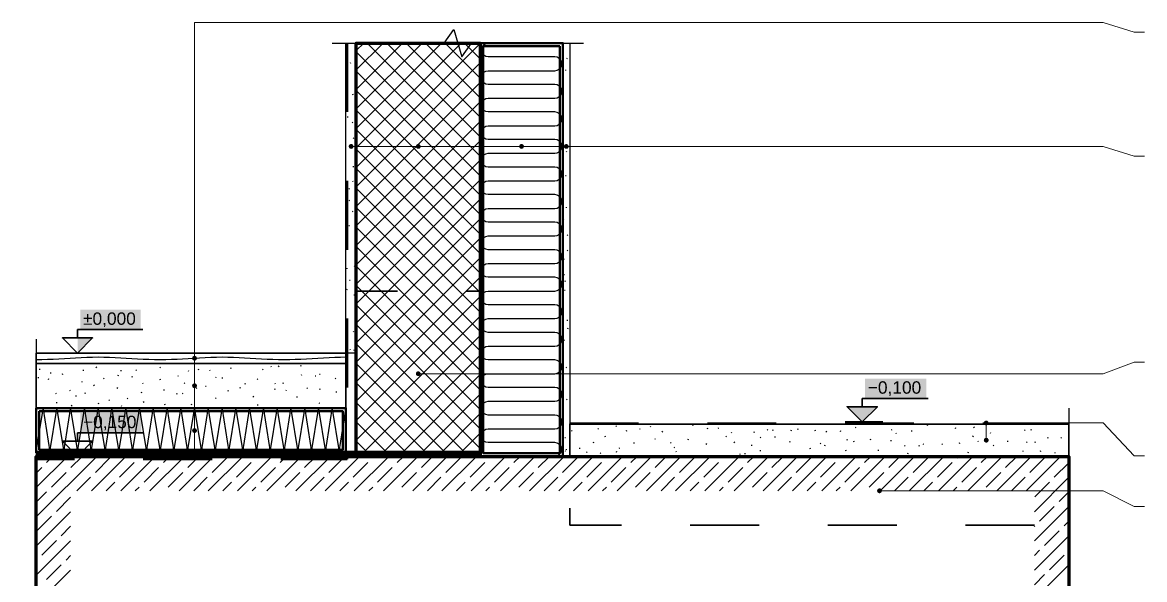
# Model space of a CAD drawing. Header units: metres. Extents: x -0.4 to 46.8, y -1.3 to 1.1.
# Drawn here: x 22.205 to 23.835, y -0.329 to 0.48 of the extents above; entities that cross this region are included whole.
import ezdxf

# ---------------------------------------------------------------- set-up
doc = ezdxf.new("R2010")
doc.units = ezdxf.units.M
for name, pattern in [('KRESKOWA', [5.25, 4.2, -1.05]), ('KRESKOWA_DROBNA', [3.15, 2.1, -1.05]), ('PUNKTOWA_KROTKA', [6.3, 4.2, -1.05, 0, -1.05])]:
    doc.linetypes.add(name, pattern=pattern)
for name, color, linetype, lineweight, true_color in [('A-DET-HYDRO', 5, 'Continuous', 50, 0x1565c0), ('A-DET-IZOL', 30, 'Continuous', 35, 0xef6c00), ('A-DET-MEMBRANY', 8, 'PUNKTOWA_KROTKA', 25, 0x455a64), ('A-DET-PARO', 6, 'Continuous', 35, 0x7b1fa2), ('A-DET-SZCZEL', 1, 'KRESKOWA', 35, 0xd32f2f)]:
    doc.layers.add(name, color=color, linetype=linetype, lineweight=lineweight, true_color=true_color)
for name, color, linetype, lineweight in [('A-DET-PRZERWA', 8, 'Continuous', 25), ('A-KRESKOWANIE', 8, 'Continuous', 18), ('A-MASKA', 7, 'Continuous', 18), ('A-OPISY', 2, 'Continuous', 25), ('A-RZEDNE', 1, 'Continuous', 25), ('A-SCIANY-IZOL', 4, 'Continuous', 35), ('A-SCIANY-KONSTR', 7, 'Continuous', 50), ('A-SCIANY-WYK', 8, 'Continuous', 18), ('A-WARSTWY', 8, 'Continuous', 25), ('A-WIDOK', 7, 'Continuous', 25)]:
    doc.layers.add(name, color=color, linetype=linetype, lineweight=lineweight)
doc.styles.add('PL_ARIAL', font='arial.ttf')

msp = doc.modelspace()

# ---------------------------------------------------------------- hatches: boundary and pattern name
at = {"layer": 'A-MASKA', "true_color": 0xffffff}
for points in [[(22.2891, 0.033), (22.3769, 0.033), (22.3769, 0.063), (22.2891, 0.063)], [(23.4291, -0.067), (23.5179, -0.067), (23.5179, -0.037), (23.4291, -0.037)], [(22.2891, -0.117), (22.3779, -0.117), (22.3779, -0.087), (22.2891, -0.087)]]:
    msp.add_hatch(color=7, dxfattribs=at).paths.add_polyline_path(points)
at = {"layer": 'A-OPISY', "true_color": 0x000000}
for points in [[(22.6861, 0.3), (22.686, 0.3009), (22.6856, 0.3017), (22.6851, 0.3025), (22.6844, 0.303), (22.6835, 0.3034), (22.6826, 0.3035), (22.6817, 0.3034), (22.6809, 0.303), (22.6801, 0.3025), (22.6796, 0.3017), (22.6792, 0.3009), (22.6791, 0.3), (22.6792, 0.2991), (22.6796, 0.2983), (22.6801, 0.2975), (22.6809, 0.297), (22.6817, 0.2966), (22.6826, 0.2965), (22.6835, 0.2966), (22.6844, 0.297), (22.6851, 0.2975), (22.6856, 0.2983), (22.686, 0.2991)], [(22.7836, 0.3), (22.7835, 0.3009), (22.7831, 0.3017), (22.7826, 0.3025), (22.7819, 0.303), (22.781, 0.3034), (22.7801, 0.3035), (22.7792, 0.3034), (22.7784, 0.303), (22.7776, 0.3025), (22.7771, 0.3017), (22.7767, 0.3009), (22.7766, 0.3), (22.7767, 0.2991), (22.7771, 0.2983), (22.7776, 0.2975), (22.7784, 0.297), (22.7792, 0.2966), (22.7801, 0.2965), (22.781, 0.2966), (22.7819, 0.297), (22.7826, 0.2975), (22.7831, 0.2983), (22.7835, 0.2991)], [(22.9336, 0.3), (22.9335, 0.3009), (22.9331, 0.3017), (22.9326, 0.3025), (22.9319, 0.303), (22.931, 0.3034), (22.9301, 0.3035), (22.9292, 0.3034), (22.9284, 0.303), (22.9276, 0.3025), (22.9271, 0.3017), (22.9267, 0.3009), (22.9266, 0.3), (22.9267, 0.2991), (22.9271, 0.2983), (22.9276, 0.2975), (22.9284, 0.297), (22.9292, 0.2966), (22.9301, 0.2965), (22.931, 0.2966), (22.9319, 0.297), (22.9326, 0.2975), (22.9331, 0.2983), (22.9335, 0.2991)], [(22.9986, 0.3), (22.9985, 0.3009), (22.9981, 0.3017), (22.9976, 0.3025), (22.9969, 0.303), (22.996, 0.3034), (22.9951, 0.3035), (22.9942, 0.3034), (22.9934, 0.303), (22.9926, 0.3025), (22.9921, 0.3017), (22.9917, 0.3009), (22.9916, 0.3), (22.9917, 0.2991), (22.9921, 0.2983), (22.9926, 0.2975), (22.9934, 0.297), (22.9942, 0.2966), (22.9951, 0.2965), (22.996, 0.2966), (22.9969, 0.297), (22.9976, 0.2975), (22.9981, 0.2983), (22.9985, 0.2991)], [(22.4586, -0.0075), (22.4585, -0.0066), (22.4581, -0.0057), (22.4576, -0.005), (22.4569, -0.0045), (22.456, -0.0041), (22.4551, -0.004), (22.4542, -0.0041), (22.4534, -0.0045), (22.4526, -0.005), (22.4521, -0.0057), (22.4517, -0.0066), (22.4516, -0.0075), (22.4517, -0.0084), (22.4521, -0.0093), (22.4526, -0.01), (22.4534, -0.0105), (22.4542, -0.0109), (22.4551, -0.011), (22.456, -0.0109), (22.4569, -0.0105), (22.4576, -0.01), (22.4581, -0.0093), (22.4585, -0.0084)], [(22.7836, -0.03), (22.7835, -0.0291), (22.7831, -0.0283), (22.7826, -0.0275), (22.7819, -0.027), (22.781, -0.0266), (22.7801, -0.0265), (22.7792, -0.0266), (22.7784, -0.027), (22.7776, -0.0275), (22.7771, -0.0283), (22.7767, -0.0291), (22.7766, -0.03), (22.7767, -0.0309), (22.7771, -0.0318), (22.7776, -0.0325), (22.7784, -0.033), (22.7792, -0.0334), (22.7801, -0.0335), (22.781, -0.0334), (22.7819, -0.033), (22.7826, -0.0325), (22.7831, -0.0318), (22.7835, -0.0309)], [(22.4586, -0.0475), (22.4585, -0.0466), (22.4581, -0.0457), (22.4576, -0.045), (22.4569, -0.0445), (22.456, -0.0441), (22.4551, -0.044), (22.4542, -0.0441), (22.4534, -0.0445), (22.4526, -0.045), (22.4521, -0.0457), (22.4517, -0.0466), (22.4516, -0.0475), (22.4517, -0.0484), (22.4521, -0.0493), (22.4526, -0.05), (22.4534, -0.0505), (22.4542, -0.0509), (22.4551, -0.051), (22.456, -0.0509), (22.4569, -0.0505), (22.4576, -0.05), (22.4581, -0.0493), (22.4585, -0.0484)], [(22.4586, -0.1125), (22.4585, -0.1116), (22.4581, -0.1108), (22.4576, -0.11), (22.4569, -0.1095), (22.456, -0.1091), (22.4551, -0.109), (22.4542, -0.1091), (22.4534, -0.1095), (22.4526, -0.11), (22.4521, -0.1108), (22.4517, -0.1116), (22.4516, -0.1125), (22.4517, -0.1134), (22.4521, -0.1143), (22.4526, -0.115), (22.4534, -0.1155), (22.4542, -0.1159), (22.4551, -0.116), (22.456, -0.1159), (22.4569, -0.1155), (22.4576, -0.115), (22.4581, -0.1143), (22.4585, -0.1134)], [(23.6086, -0.1015), (23.6085, -0.1006), (23.6081, -0.0998), (23.6076, -0.099), (23.6069, -0.0985), (23.606, -0.0981), (23.6051, -0.098), (23.6042, -0.0981), (23.6034, -0.0985), (23.6026, -0.099), (23.6021, -0.0998), (23.6017, -0.1006), (23.6016, -0.1015), (23.6017, -0.1024), (23.6021, -0.1033), (23.6026, -0.104), (23.6034, -0.1045), (23.6042, -0.1049), (23.6051, -0.105), (23.606, -0.1049), (23.6069, -0.1045), (23.6076, -0.104), (23.6081, -0.1033), (23.6085, -0.1024)], [(23.6086, -0.1265), (23.6085, -0.1256), (23.6081, -0.1248), (23.6076, -0.124), (23.6069, -0.1235), (23.606, -0.1231), (23.6051, -0.123), (23.6042, -0.1231), (23.6034, -0.1235), (23.6026, -0.124), (23.6021, -0.1248), (23.6017, -0.1256), (23.6016, -0.1265), (23.6017, -0.1274), (23.6021, -0.1283), (23.6026, -0.129), (23.6034, -0.1295), (23.6042, -0.1299), (23.6051, -0.13), (23.606, -0.1299), (23.6069, -0.1295), (23.6076, -0.129), (23.6081, -0.1283), (23.6085, -0.1274)], [(22.4586, -0.1475), (22.4585, -0.1466), (22.4581, -0.1458), (22.4576, -0.145), (22.4569, -0.1445), (22.456, -0.1441), (22.4551, -0.144), (22.4542, -0.1441), (22.4534, -0.1445), (22.4526, -0.145), (22.4521, -0.1458), (22.4517, -0.1466), (22.4516, -0.1475), (22.4517, -0.1484), (22.4521, -0.1493), (22.4526, -0.15), (22.4534, -0.1505), (22.4542, -0.1509), (22.4551, -0.151), (22.456, -0.1509), (22.4569, -0.1505), (22.4576, -0.15), (22.4581, -0.1493), (22.4585, -0.1484)], [(23.4536, -0.2), (23.4535, -0.1991), (23.4531, -0.1983), (23.4526, -0.1975), (23.4519, -0.197), (23.451, -0.1966), (23.4501, -0.1965), (23.4492, -0.1966), (23.4484, -0.197), (23.4476, -0.1975), (23.4471, -0.1983), (23.4467, -0.1991), (23.4466, -0.2), (23.4467, -0.2009), (23.4471, -0.2018), (23.4476, -0.2025), (23.4484, -0.203), (23.4492, -0.2034), (23.4501, -0.2035), (23.451, -0.2034), (23.4519, -0.203), (23.4526, -0.2025), (23.4531, -0.2018), (23.4535, -0.2009)]]:
    msp.add_hatch(color=7, dxfattribs=at).paths.add_polyline_path(points)
at = {"layer": 'A-RZEDNE', "true_color": 0x000000}
for points in [[(22.2851, 0), (22.3071, 0.022), (22.2851, 0.022)], [(23.4251, -0.1), (23.4471, -0.078), (23.4031, -0.078)]]:
    msp.add_hatch(color=7, dxfattribs=at).paths.add_polyline_path(points)

# ---------------------------------------------------------------- linework, layer by layer
at = {"layer": 'A-DET-HYDRO', "linetype": 'Continuous', "lineweight": 70, "ltscale": 0.01, "true_color": 0x1565c0, "flags": 128}
msp.add_lwpolyline([(22.2251, -0.1475), (22.8701, -0.1475)], dxfattribs=at)
at = {"layer": 'A-DET-IZOL', "lineweight": 50, "ltscale": 0.01, "true_color": 0xef6c00}
for points in [[(22.9856, 0.4455), (22.9856, -0.1455), (22.8746, -0.1455), (22.8746, 0.4455)], [(22.2296, -0.0845), (22.6706, -0.0845), (22.6706, -0.1405), (22.2296, -0.1405)]]:
    msp.add_lwpolyline(points, close=True, dxfattribs=at)
at = {"layer": 'A-DET-MEMBRANY', "linetype": 'KRESKOWA_DROBNA', "lineweight": 25, "ltscale": 0.01, "true_color": 0x757575, "flags": 128}
msp.add_lwpolyline([(23.0001, -0.1015), (23.7251, -0.1015)], dxfattribs=at)
at = {"layer": 'A-DET-PARO', "linetype": 'Continuous', "lineweight": 50, "ltscale": 0.01, "true_color": 0x7b1fa2, "flags": 128}
msp.add_lwpolyline([(22.2251, -0.1435), (22.8701, -0.1435)], dxfattribs=at)
at = {"layer": 'A-DET-PRZERWA', "lineweight": 25, "ltscale": 0.01, "true_color": 0x000000}
for points in [[(22.6551, 0.45), (22.8176, 0.45), (22.8316, 0.47), (22.8436, 0.43), (22.8576, 0.45), (23.0201, 0.45)], [(22.2251, 0.02), (22.2251, -0.53), (22.2451, -0.544), (22.2051, -0.556), (22.2251, -0.57), (22.2251, -1.12)], [(23.7251, -0.08), (23.7251, -0.58), (23.7451, -0.594), (23.7051, -0.606), (23.7251, -0.62), (23.7251, -1.12)]]:
    msp.add_lwpolyline(points, dxfattribs=at)
at = {"layer": 'A-DET-SZCZEL', "linetype": 'KRESKOWA', "lineweight": 50, "ltscale": 0.01, "true_color": 0xd32f2f, "flags": 128}
msp.add_lwpolyline([(22.6766, 0.45), (22.6766, -0.154), (22.2251, -0.154)], dxfattribs=at)
at = {"layer": 'A-KRESKOWANIE', "lineweight": 25, "ltscale": 0.01}
for points in [[(22.6901, 0.2978), (22.8423, 0.45)], [(22.6901, 0.3261), (22.814, 0.45)], [(22.6901, 0.3544), (22.7857, 0.45)], [(22.6901, 0.3827), (22.7574, 0.45)], [(22.6901, 0.411), (22.7291, 0.45)], [(22.6901, 0.4393), (22.7008, 0.45)], [(22.6901, 0.2696), (22.8701, 0.4496)], [(22.8701, 0.2858), (22.7059, 0.45)], [(22.8701, 0.3141), (22.7342, 0.45)], [(22.8701, 0.3424), (22.7625, 0.45)], [(22.8701, 0.3707), (22.7908, 0.45)], [(22.8701, 0.399), (22.8191, 0.45)], [(22.8701, 0.4273), (22.8474, 0.45)], [(22.9786, -0.15), (22.982, -0.1494), (22.985, -0.1477), (22.9873, -0.145), (22.9885, -0.1417), (22.9885, -0.1383), (22.9873, -0.135), (22.985, -0.1323), (22.982, -0.1306), (22.9786, -0.13), (22.8816, -0.13), (22.8782, -0.1294), (22.8752, -0.1277), (22.873, -0.125), (22.8718, -0.1217), (22.8718, -0.1183), (22.873, -0.115), (22.8752, -0.1123), (22.8782, -0.1106), (22.8816, -0.11), (22.9786, -0.11), (22.982, -0.1094), (22.985, -0.1077), (22.9873, -0.105), (22.9885, -0.1017), (22.9885, -0.0983), (22.9873, -0.095), (22.985, -0.0923), (22.982, -0.0906), (22.9786, -0.09), (22.9786, -0.09), (22.8816, -0.09), (22.8782, -0.0894), (22.8752, -0.0877), (22.873, -0.085), (22.8718, -0.0817), (22.8718, -0.0783), (22.873, -0.075), (22.8752, -0.0723), (22.8782, -0.0706), (22.8816, -0.07), (22.8816, -0.07), (22.9786, -0.07), (22.982, -0.0694), (22.985, -0.0677), (22.9873, -0.065), (22.9885, -0.0617), (22.9885, -0.0583), (22.9873, -0.055), (22.985, -0.0523), (22.982, -0.0506), (22.9786, -0.05), (22.9786, -0.05), (22.8816, -0.05), (22.8782, -0.0494), (22.8752, -0.0477), (22.873, -0.045), (22.8718, -0.0417), (22.8718, -0.0383), (22.873, -0.035), (22.8752, -0.0323), (22.8782, -0.0306), (22.8816, -0.03), (22.8816, -0.03), (22.9786, -0.03), (22.982, -0.0294), (22.985, -0.0277), (22.9873, -0.025), (22.9885, -0.0217), (22.9885, -0.0183), (22.9873, -0.015), (22.985, -0.0123), (22.982, -0.0106), (22.9786, -0.01), (22.9786, -0.01), (22.8816, -0.01), (22.8782, -0.0094), (22.8752, -0.0077), (22.873, -0.005), (22.8718, -0.0017), (22.8718, 0.0017), (22.873, 0.005), (22.8752, 0.0077), (22.8782, 0.0094), (22.8816, 0.01), (22.8816, 0.01), (22.9786, 0.01), (22.982, 0.0106), (22.985, 0.0123), (22.9873, 0.015), (22.9885, 0.0183), (22.9885, 0.0217), (22.9873, 0.025), (22.985, 0.0277), (22.982, 0.0294), (22.9786, 0.03), (22.8816, 0.03), (22.8782, 0.0306), (22.8752, 0.0323), (22.873, 0.035), (22.8718, 0.0383), (22.8718, 0.0417), (22.873, 0.045), (22.8752, 0.0477), (22.8782, 0.0494), (22.8816, 0.05), (22.8816, 0.05), (22.9786, 0.05), (22.982, 0.0506), (22.985, 0.0523), (22.9873, 0.055), (22.9885, 0.0583), (22.9885, 0.0617), (22.9873, 0.065), (22.985, 0.0677), (22.982, 0.0694), (22.9786, 0.07), (22.9786, 0.07), (22.8816, 0.07), (22.8782, 0.0706), (22.8752, 0.0723), (22.873, 0.075), (22.8718, 0.0783), (22.8718, 0.0817), (22.873, 0.085), (22.8752, 0.0877), (22.8782, 0.0894), (22.8816, 0.09), (22.9786, 0.09), (22.982, 0.0906), (22.985, 0.0923), (22.9873, 0.095), (22.9885, 0.0983), (22.9885, 0.1017), (22.9873, 0.105), (22.985, 0.1077), (22.982, 0.1094), (22.9786, 0.11), (22.8816, 0.11), (22.8782, 0.1106), (22.8752, 0.1123), (22.873, 0.115), (22.8718, 0.1183), (22.8718, 0.1217), (22.873, 0.125), (22.8752, 0.1277), (22.8782, 0.1294), (22.8816, 0.13), (22.9786, 0.13), (22.982, 0.1306), (22.985, 0.1323), (22.9873, 0.135), (22.9885, 0.1383), (22.9885, 0.1417), (22.9873, 0.145), (22.985, 0.1477), (22.982, 0.1494), (22.9786, 0.15), (22.8816, 0.15), (22.8782, 0.1506), (22.8752, 0.1523), (22.873, 0.155), (22.8718, 0.1583), (22.8718, 0.1617), (22.873, 0.165), (22.8752, 0.1677), (22.8782, 0.1694), (22.8816, 0.17), (22.9786, 0.17), (22.9786, 0.17), (22.982, 0.1706), (22.985, 0.1723), (22.9873, 0.175), (22.9885, 0.1783), (22.9885, 0.1817), (22.9873, 0.185), (22.985, 0.1877), (22.982, 0.1894), (22.9786, 0.19), (22.8816, 0.19), (22.8782, 0.1906), (22.8752, 0.1923), (22.873, 0.195), (22.8718, 0.1983), (22.8718, 0.2017), (22.873, 0.205), (22.8752, 0.2077), (22.8782, 0.2094), (22.8816, 0.21), (22.9786, 0.21), (22.9786, 0.21), (22.982, 0.2106), (22.985, 0.2123), (22.9873, 0.215), (22.9885, 0.2183), (22.9885, 0.2217), (22.9873, 0.225), (22.985, 0.2277), (22.982, 0.2294), (22.9786, 0.23), (22.9786, 0.23), (22.8816, 0.23), (22.8782, 0.2306), (22.8752, 0.2323), (22.873, 0.235), (22.8718, 0.2383), (22.8718, 0.2417), (22.873, 0.245), (22.8752, 0.2477), (22.8782, 0.2494), (22.8816, 0.25), (22.9786, 0.25), (22.982, 0.2506), (22.985, 0.2523), (22.9873, 0.255), (22.9885, 0.2583), (22.9885, 0.2617), (22.9873, 0.265), (22.985, 0.2677), (22.982, 0.2694), (22.9786, 0.27), (22.8816, 0.27), (22.8782, 0.2706), (22.8752, 0.2723), (22.873, 0.275), (22.8718, 0.2783), (22.8718, 0.2817), (22.873, 0.285), (22.8752, 0.2877), (22.8782, 0.2894), (22.8816, 0.29), (22.8816, 0.29), (22.9786, 0.29), (22.982, 0.2906), (22.985, 0.2923), (22.9873, 0.295), (22.9885, 0.2983), (22.9885, 0.3017), (22.9873, 0.305), (22.985, 0.3077), (22.982, 0.3094), (22.9786, 0.31), (22.8816, 0.31), (22.8782, 0.3106), (22.8752, 0.3123), (22.873, 0.315), (22.8718, 0.3183), (22.8718, 0.3217), (22.873, 0.325), (22.8752, 0.3277), (22.8782, 0.3294), (22.8816, 0.33), (22.9786, 0.33), (22.982, 0.3306), (22.985, 0.3323), (22.9873, 0.335), (22.9885, 0.3383), (22.9885, 0.3417), (22.9873, 0.345), (22.985, 0.3477), (22.982, 0.3494), (22.9786, 0.35), (22.9786, 0.35), (22.8816, 0.35), (22.8782, 0.3506), (22.8752, 0.3523), (22.873, 0.355), (22.8718, 0.3583), (22.8718, 0.3617), (22.873, 0.365), (22.8752, 0.3677), (22.8782, 0.3694), (22.8816, 0.37), (22.8816, 0.37), (22.9786, 0.37), (22.982, 0.3706), (22.985, 0.3723), (22.9873, 0.375), (22.9885, 0.3783), (22.9885, 0.3817), (22.9873, 0.385), (22.985, 0.3877), (22.982, 0.3894), (22.9786, 0.39), (22.8816, 0.39), (22.8782, 0.3906), (22.8752, 0.3923), (22.873, 0.395), (22.8718, 0.3983), (22.8718, 0.4017), (22.873, 0.405), (22.8752, 0.4077), (22.8782, 0.4094), (22.8816, 0.41), (22.9786, 0.41), (22.982, 0.4106), (22.985, 0.4123), (22.9873, 0.415), (22.9885, 0.4183), (22.9885, 0.4217), (22.9873, 0.425), (22.985, 0.4277), (22.982, 0.4294), (22.9786, 0.43), (22.8816, 0.43), (22.8782, 0.4306), (22.8752, 0.4323), (22.873, 0.435), (22.8718, 0.4383), (22.8718, 0.4417), (22.873, 0.445), (22.8752, 0.4477), (22.8782, 0.4494), (22.8816, 0.45), (22.9786, 0.45), (22.9786, 0.45)], [(22.6771, 0.4349), (22.6779, 0.4358)], [(22.8701, 0.2575), (22.6901, 0.4375)], [(22.9968, 0.4272), (22.9957, 0.4277)], [(22.6821, 0.4202), (22.6816, 0.4213)], [(22.6901, 0.2413), (22.8701, 0.4213)], [(22.8701, 0.2293), (22.6901, 0.4093)], [(22.9945, 0.4101), (22.9943, 0.4112)], [(22.6901, 0.213), (22.8701, 0.393)], [(22.6855, 0.3746), (22.6851, 0.3757)], [(22.8701, 0.201), (22.6901, 0.381)], [(22.6901, 0.1847), (22.8701, 0.3647)], [(22.6766, 0.3559), (22.6775, 0.3566)], [(22.6777, 0.3422), (22.6777, 0.3434)], [(22.8701, 0.1727), (22.6901, 0.3527)], [(22.6852, 0.3342), (22.6843, 0.335)], [(22.6901, 0.1564), (22.8701, 0.3364)], [(22.6856, 0.3116), (22.6864, 0.3125)], [(22.8701, 0.1444), (22.6901, 0.3244)], [(22.6901, 0.1281), (22.8701, 0.3081)], [(22.8701, 0.1161), (22.6901, 0.2961)], [(22.6901, 0.0999), (22.8701, 0.2799)], [(22.996, 0.2915), (22.9955, 0.2926)], [(22.6863, 0.2704), (22.6851, 0.2705)], [(22.8701, 0.0878), (22.6901, 0.2678)], [(22.6854, 0.2487), (22.6848, 0.2498)], [(22.6901, 0.0716), (22.8701, 0.2516)], [(22.995, 0.2573), (22.9938, 0.2575)], [(22.6794, 0.238), (22.6804, 0.2387)], [(22.8701, 0.0596), (22.6901, 0.2396)], [(22.6807, 0.2212), (22.6795, 0.2213)], [(22.6901, 0.0433), (22.8701, 0.2233)], [(22.9954, 0.2108), (22.9956, 0.212)], [(22.6845, 0.2056), (22.6857, 0.2058)], [(22.8701, 0.0313), (22.6901, 0.2113)], [(22.6804, 0.1846), (22.6793, 0.1849)], [(22.6901, 0.015), (22.8701, 0.195)], [(22.8701, 0.003), (22.6901, 0.183)], [(22.9916, 0.1931), (22.9908, 0.194)], [(22.6901, -0.0133), (22.8701, 0.1667)], [(22.9962, 0.1709), (22.9972, 0.1716)], [(22.8701, -0.0253), (22.6901, 0.1547)], [(22.9963, 0.1485), (22.9973, 0.1492)], [(22.6901, -0.0416), (22.8701, 0.1384)], [(22.992, 0.1358), (22.9919, 0.137)], [(22.6768, 0.1222), (22.6768, 0.1234)], [(22.6876, 0.1255), (22.6879, 0.1267)], [(22.8701, -0.0536), (22.6901, 0.1264)], [(22.6803, 0.1056), (22.6814, 0.106)], [(22.6901, -0.0699), (22.8701, 0.1101)], [(22.8701, -0.0819), (22.6901, 0.0981)], [(22.9924, 0.1135), (22.9912, 0.1138)], [(22.9932, 0.1044), (22.9943, 0.1049)], [(22.6773, 0.0919), (22.6761, 0.0921)], [(22.6863, 0.0843), (22.6874, 0.0845)], [(22.6901, -0.0981), (22.8701, 0.0819)], [(22.9937, 0.0909), (22.9925, 0.0909)], [(22.8701, -0.1101), (22.6901, 0.0699)], [(22.6901, -0.1264), (22.8701, 0.0536)], [(22.8701, -0.1384), (22.6901, 0.0416)], [(22.9967, 0.0468), (22.9971, 0.048)], [(22.9974, 0.0354), (22.9977, 0.0366)], [(22.6866, 0.0303), (22.6858, 0.0313)], [(22.6948, -0.15), (22.8701, 0.0253)], [(22.9924, 0.0182), (22.9926, 0.0194)], [(22.677, 0.0097), (22.6761, 0.0104)], [(22.6818, 0.0043), (22.6811, 0.0053)], [(22.6867, 0.0044), (22.6879, 0.0046)], [(22.8534, -0.15), (22.6901, 0.0133)], [(22.2251, -0.0093), (22.2333, -0.0092), (22.2415, -0.009), (22.2497, -0.0087), (22.2578, -0.0082), (22.266, -0.0078), (22.2742, -0.0072), (22.2824, -0.0068), (22.2906, -0.0063), (22.2987, -0.006), (22.3069, -0.0058), (22.3151, -0.0057), (22.3233, -0.0058), (22.3315, -0.006), (22.3397, -0.0063), (22.3478, -0.0068), (22.356, -0.0072), (22.3642, -0.0078), (22.3724, -0.0082), (22.3806, -0.0087), (22.3887, -0.009), (22.3969, -0.0092), (22.4051, -0.0093), (22.4133, -0.0092), (22.4215, -0.009), (22.4297, -0.0087), (22.4378, -0.0082), (22.446, -0.0078), (22.4542, -0.0072), (22.4624, -0.0068), (22.4706, -0.0063), (22.4787, -0.006), (22.4869, -0.0058), (22.4951, -0.0057), (22.5033, -0.0058), (22.5115, -0.006), (22.5197, -0.0063), (22.5278, -0.0068), (22.536, -0.0072), (22.5442, -0.0078), (22.5524, -0.0082), (22.5606, -0.0087), (22.5687, -0.009), (22.5769, -0.0092), (22.5851, -0.0093), (22.5933, -0.0092), (22.6015, -0.009), (22.6097, -0.0087), (22.6178, -0.0082), (22.626, -0.0078), (22.6342, -0.0072), (22.6424, -0.0068), (22.6506, -0.0063), (22.6587, -0.006), (22.6669, -0.0058), (22.6751, -0.0057)], [(22.8251, -0.15), (22.6901, -0.015)], [(22.7231, -0.15), (22.8701, -0.003)], [(22.2302, -0.0244), (22.2302, -0.023)], [(22.2454, -0.0289), (22.2468, -0.0286)], [(22.2638, -0.0316), (22.2635, -0.0302)], [(22.2937, -0.0258), (22.2936, -0.0245)], [(22.313, -0.0213), (22.3123, -0.0201)], [(22.3489, -0.026), (22.3475, -0.0259)], [(22.3696, -0.0253), (22.3706, -0.0243)], [(22.4046, -0.0213), (22.4056, -0.0203)], [(22.4465, -0.0265), (22.4466, -0.0251)], [(22.4613, -0.0246), (22.4607, -0.0234)], [(22.4776, -0.026), (22.4771, -0.0247)], [(22.508, -0.0225), (22.5082, -0.0211)], [(22.5537, -0.0242), (22.5548, -0.0233)], [(22.5669, -0.0206), (22.5665, -0.0193)], [(22.578, -0.0198), (22.5768, -0.0191)], [(22.6101, -0.0195), (22.6097, -0.0182)], [(22.6109, -0.0328), (22.6106, -0.0315)], [(22.6378, -0.0313), (22.6364, -0.031)], [(22.7514, -0.15), (22.8701, -0.0313)], [(22.9959, -0.0213), (22.9948, -0.0209)], [(22.2286, -0.0365), (22.2283, -0.0351)], [(22.2437, -0.0386), (22.2424, -0.038)], [(22.2912, -0.0419), (22.2924, -0.0412)], [(22.3096, -0.0474), (22.3088, -0.0462)], [(22.3227, -0.0375), (22.3236, -0.0364)], [(22.3451, -0.0331), (22.3438, -0.0326)], [(22.3647, -0.0351), (22.3648, -0.0337)], [(22.3806, -0.0447), (22.3799, -0.0435)], [(22.4049, -0.0383), (22.4063, -0.038)], [(22.4319, -0.0341), (22.4311, -0.033)], [(22.44, -0.0442), (22.441, -0.0432)], [(22.4722, -0.0485), (22.4708, -0.0484)], [(22.486, -0.0357), (22.4865, -0.0344)], [(22.4962, -0.0364), (22.4948, -0.0363)], [(22.5287, -0.0451), (22.5289, -0.0437)], [(22.5472, -0.0385), (22.5463, -0.0374)], [(22.5727, -0.0453), (22.5721, -0.044)], [(22.5836, -0.0435), (22.585, -0.0431)], [(22.6315, -0.0336), (22.6301, -0.0335)], [(22.6604, -0.0375), (22.6594, -0.0365)], [(22.7968, -0.15), (22.6901, -0.0433)], [(22.2535, -0.0588), (22.2547, -0.0581)], [(22.2738, -0.0545), (22.2751, -0.0538)], [(22.283, -0.0631), (22.2832, -0.0617)], [(22.2963, -0.0588), (22.2968, -0.0574)], [(22.3435, -0.0513), (22.3422, -0.0507)], [(22.378, -0.0577), (22.3784, -0.0564)], [(22.4108, -0.0544), (22.4109, -0.053)], [(22.429, -0.0594), (22.4303, -0.0588)], [(22.4374, -0.0588), (22.4386, -0.0582)], [(22.4586, -0.0516), (22.4575, -0.0507)], [(22.4854, -0.066), (22.4865, -0.0652)], [(22.5036, -0.0549), (22.505, -0.0546)], [(22.5222, -0.0512), (22.5211, -0.0503)], [(22.5398, -0.0635), (22.541, -0.0628)], [(22.5717, -0.0529), (22.5723, -0.0516)], [(22.5884, -0.0546), (22.5887, -0.0532)], [(22.6042, -0.0647), (22.604, -0.0633)], [(22.6181, -0.0514), (22.6194, -0.0507)], [(22.6375, -0.0533), (22.6373, -0.0519)], [(22.6602, -0.0563), (22.6616, -0.0563)], [(22.7797, -0.15), (22.8701, -0.0596)], [(22.254, -0.0719), (22.2554, -0.0717)], [(22.2773, -0.0769), (22.276, -0.0762)], [(22.3162, -0.074), (22.3154, -0.0728)], [(22.3316, -0.069), (22.3306, -0.068)], [(22.3491, -0.0773), (22.3494, -0.0759)], [(22.3584, -0.0664), (22.3573, -0.0657)], [(22.3818, -0.0717), (22.3811, -0.0705)], [(22.4115, -0.0748), (22.4127, -0.074)], [(22.4515, -0.0752), (22.4503, -0.0746)], [(22.5459, -0.0753), (22.5473, -0.0752)], [(22.6372, -0.0732), (22.6359, -0.0727)], [(22.7685, -0.15), (22.6901, -0.0716)], [(22.9962, -0.0681), (22.9955, -0.0671)], [(22.2251, -0.1435), (22.2351, -0.0815), (22.2451, -0.1435), (22.2551, -0.0815), (22.2651, -0.1435), (22.2751, -0.0815), (22.2851, -0.1435), (22.2951, -0.0815), (22.3051, -0.1435), (22.3151, -0.0815), (22.3251, -0.1435), (22.3351, -0.0815), (22.3451, -0.1435), (22.3551, -0.0815), (22.3651, -0.1435), (22.3751, -0.0815), (22.3851, -0.1435), (22.3951, -0.0815), (22.4051, -0.1435), (22.4151, -0.0815), (22.4251, -0.1435), (22.4351, -0.0815), (22.4451, -0.1435), (22.4551, -0.0815), (22.4651, -0.1435), (22.4751, -0.0815), (22.4851, -0.1435), (22.4951, -0.0815), (22.5051, -0.1435), (22.5151, -0.0815), (22.5251, -0.1435), (22.5351, -0.0815), (22.5451, -0.1435), (22.5551, -0.0815), (22.5651, -0.1435), (22.5751, -0.0815), (22.5851, -0.1435), (22.5951, -0.0815), (22.6051, -0.1435), (22.6151, -0.0815), (22.6251, -0.1435), (22.6351, -0.0815), (22.6451, -0.1435), (22.6551, -0.0815), (22.6651, -0.1435), (22.6751, -0.0815)], [(22.808, -0.15), (22.8701, -0.0878)], [(22.7403, -0.15), (22.6901, -0.0999)], [(23.0037, -0.1132), (23.0027, -0.1122)], [(23.0411, -0.1107), (23.0418, -0.1095)], [(23.0671, -0.1067), (23.0679, -0.1056)], [(23.0829, -0.1139), (23.0825, -0.1126)], [(23.1017, -0.1107), (23.1026, -0.1097)], [(23.118, -0.1078), (23.1175, -0.1064)], [(23.1346, -0.1149), (23.1352, -0.1136)], [(23.1789, -0.1052), (23.1792, -0.1039)], [(23.2012, -0.1099), (23.1998, -0.1097)], [(23.2155, -0.1091), (23.2167, -0.1085)], [(23.2878, -0.112), (23.2869, -0.1109)], [(23.2952, -0.1122), (23.2957, -0.1109)], [(23.3228, -0.1128), (23.3214, -0.1126)], [(23.3311, -0.1105), (23.3323, -0.1098)], [(23.3572, -0.1134), (23.3566, -0.1121)], [(23.3723, -0.1143), (23.3734, -0.1134)], [(23.3945, -0.1137), (23.3931, -0.1136)], [(23.4163, -0.1088), (23.4151, -0.1081)], [(23.4673, -0.1117), (23.4685, -0.111)], [(23.496, -0.1131), (23.4974, -0.1128)], [(23.5207, -0.1051), (23.5194, -0.1045)], [(23.5607, -0.1093), (23.5612, -0.108)], [(23.5867, -0.1079), (23.5879, -0.1071)], [(23.6606, -0.1122), (23.6618, -0.1116)], [(23.6713, -0.1118), (23.6699, -0.1117)], [(22.712, -0.15), (22.6901, -0.1281)], [(22.8362, -0.15), (22.8701, -0.1161)], [(22.994, -0.1233), (22.9928, -0.1232)], [(23.0356, -0.1301), (23.0342, -0.1297)], [(23.0523, -0.1221), (23.0515, -0.1209)], [(23.1247, -0.1256), (23.1243, -0.1243)], [(23.1464, -0.1307), (23.1476, -0.13)], [(23.1731, -0.1258), (23.1717, -0.1256)], [(23.2277, -0.1218), (23.2267, -0.1208)], [(23.2349, -0.1159), (23.2358, -0.1148)], [(23.2386, -0.1298), (23.2397, -0.1288)], [(23.2684, -0.1157), (23.2678, -0.1144)], [(23.2768, -0.1233), (23.2777, -0.1221)], [(23.2985, -0.1224), (23.2983, -0.121)], [(23.3195, -0.1291), (23.3207, -0.1283)], [(23.4027, -0.126), (23.404, -0.1254)], [(23.4133, -0.1292), (23.4126, -0.1279)], [(23.4364, -0.1253), (23.4378, -0.125)], [(23.4668, -0.128), (23.4672, -0.1267)], [(23.4746, -0.1175), (23.4741, -0.1162)], [(23.5864, -0.1214), (23.5851, -0.1209)], [(23.594, -0.129), (23.5932, -0.1279)], [(23.6114, -0.1165), (23.6117, -0.1151)], [(23.6355, -0.1277), (23.6369, -0.1277)], [(23.6635, -0.13), (23.6645, -0.129)], [(23.6759, -0.1292), (23.6772, -0.1287)], [(23.6952, -0.124), (23.6945, -0.1228)], [(23.7144, -0.1237), (23.7134, -0.1227)], [(22.8645, -0.15), (22.8701, -0.1444)], [(22.9938, -0.1426), (22.9943, -0.1415)], [(22.9956, -0.1406), (22.9953, -0.1395)], [(23.0148, -0.1389), (23.0148, -0.1375)], [(23.0246, -0.1445), (23.0256, -0.1435)], [(23.0442, -0.1457), (23.0452, -0.1447)], [(23.0682, -0.1437), (23.0684, -0.1423)], [(23.0718, -0.1381), (23.0731, -0.1376)], [(23.0942, -0.131), (23.0928, -0.1309)], [(23.1516, -0.1371), (23.1528, -0.1365)], [(23.1551, -0.144), (23.1545, -0.1428)], [(23.1991, -0.1328), (23.1979, -0.132)], [(23.255, -0.1469), (23.2549, -0.1455)], [(23.2648, -0.1348), (23.2646, -0.1334)], [(23.277, -0.1424), (23.277, -0.141)], [(23.349, -0.1388), (23.3503, -0.1383)], [(23.3639, -0.1319), (23.3649, -0.1309)], [(23.3715, -0.1348), (23.3703, -0.1343)], [(23.4017, -0.1425), (23.4011, -0.1412)], [(23.4485, -0.1421), (23.4487, -0.1407)], [(23.4864, -0.135), (23.4874, -0.134)], [(23.4914, -0.1462), (23.4918, -0.1449)], [(23.5081, -0.1358), (23.5078, -0.1344)], [(23.5147, -0.1328), (23.5133, -0.1324)], [(23.5418, -0.1327), (23.5407, -0.132)], [(23.5667, -0.1317), (23.5661, -0.1304)], [(23.5788, -0.1449), (23.5792, -0.1435)], [(23.6152, -0.1346), (23.6164, -0.1339)], [(23.6581, -0.1426), (23.6593, -0.1418)], [(23.6844, -0.1435), (23.6839, -0.1421)], [(23.7046, -0.1449), (23.7058, -0.1442)], [(22.2251, -0.2379), (22.313, -0.15)], [(22.2251, -0.1954), (22.2706, -0.15)], [(22.2251, -0.153), (22.2281, -0.15)], [(22.2402, -0.1591), (22.2493, -0.15)], [(22.2756, -0.1662), (22.2918, -0.15)], [(22.3054, -0.2), (22.3554, -0.15)], [(22.311, -0.1732), (22.3322, -0.152)], [(22.3463, -0.1803), (22.3675, -0.1591)], [(22.3478, -0.2), (22.3978, -0.15)], [(22.3746, -0.152), (22.3766, -0.15)], [(22.3903, -0.2), (22.4403, -0.15)], [(22.4099, -0.1591), (22.419, -0.15)], [(22.4327, -0.2), (22.4827, -0.15)], [(22.4453, -0.1662), (22.4615, -0.15)], [(22.4751, -0.2), (22.5251, -0.15)], [(22.4807, -0.1732), (22.5019, -0.152)], [(22.516, -0.1803), (22.5372, -0.1591)], [(22.5175, -0.2), (22.5675, -0.15)], [(22.5443, -0.152), (22.5463, -0.15)], [(22.56, -0.2), (22.61, -0.15)], [(22.5797, -0.1591), (22.5888, -0.15)], [(22.6024, -0.2), (22.6524, -0.15)], [(22.615, -0.1662), (22.6312, -0.15)], [(22.6448, -0.2), (22.6948, -0.15)], [(22.6504, -0.1732), (22.6716, -0.152)], [(22.6857, -0.1803), (22.7069, -0.1591)], [(22.6872, -0.2), (22.7372, -0.15)], [(22.714, -0.152), (22.716, -0.15)], [(22.7297, -0.2), (22.7797, -0.15)], [(22.7494, -0.1591), (22.7585, -0.15)], [(22.7721, -0.2), (22.8221, -0.15)], [(22.7847, -0.1662), (22.8009, -0.15)], [(22.8145, -0.2), (22.8645, -0.15)], [(22.8201, -0.1732), (22.8413, -0.152)], [(22.8554, -0.1803), (22.8766, -0.1591)], [(22.8569, -0.2), (22.9069, -0.15)], [(22.8837, -0.152), (22.8857, -0.15)], [(22.8994, -0.2), (22.9494, -0.15)], [(22.9191, -0.1591), (22.9282, -0.15)], [(22.9418, -0.2), (22.9918, -0.15)], [(22.9544, -0.1662), (22.9706, -0.15)], [(22.9842, -0.2), (23.0342, -0.15)], [(22.9898, -0.1732), (23.011, -0.152)], [(23.0251, -0.1803), (23.0463, -0.1591)], [(23.0267, -0.2), (23.0767, -0.15)], [(23.0534, -0.152), (23.0554, -0.15)], [(23.0691, -0.2), (23.1191, -0.15)], [(23.0888, -0.1591), (23.0979, -0.15)], [(23.1115, -0.2), (23.1615, -0.15)], [(23.1241, -0.1662), (23.1403, -0.15)], [(23.1539, -0.2), (23.2039, -0.15)], [(23.1595, -0.1732), (23.1807, -0.152)], [(23.1948, -0.1803), (23.216, -0.1591)], [(23.1964, -0.2), (23.2464, -0.15)], [(23.2231, -0.152), (23.2251, -0.15)], [(23.2388, -0.2), (23.2888, -0.15)], [(23.2482, -0.1475), (23.247, -0.1468)], [(23.2585, -0.1591), (23.2676, -0.15)], [(23.2812, -0.2), (23.3312, -0.15)], [(23.2938, -0.1662), (23.31, -0.15)], [(23.3236, -0.2), (23.3736, -0.15)], [(23.3292, -0.1732), (23.3504, -0.152)], [(23.3645, -0.1803), (23.3858, -0.1591)], [(23.3661, -0.2), (23.4161, -0.15)], [(23.3928, -0.152), (23.3949, -0.15)], [(23.4085, -0.2), (23.4585, -0.15)], [(23.4282, -0.1591), (23.4373, -0.15)], [(23.4509, -0.2), (23.5009, -0.15)], [(23.4635, -0.1662), (23.4797, -0.15)], [(23.4933, -0.2), (23.5433, -0.15)], [(23.4989, -0.1732), (23.5201, -0.152)], [(23.5342, -0.1803), (23.5555, -0.1591)], [(23.5358, -0.2), (23.5858, -0.15)], [(23.5625, -0.152), (23.5646, -0.15)], [(23.5782, -0.2), (23.6282, -0.15)], [(23.5979, -0.1591), (23.607, -0.15)], [(23.6206, -0.2), (23.6706, -0.15)], [(23.6332, -0.1662), (23.6494, -0.15)], [(23.6631, -0.2), (23.7131, -0.15)], [(23.6686, -0.1732), (23.6898, -0.152)], [(23.704, -0.1803), (23.7251, -0.1592)], [(22.2251, -0.1742), (22.2332, -0.1662)], [(22.2473, -0.1945), (22.2685, -0.1732)], [(22.3817, -0.1874), (22.4029, -0.1662)], [(22.417, -0.1945), (22.4382, -0.1732)], [(22.5514, -0.1874), (22.5726, -0.1662)], [(22.5867, -0.1945), (22.6079, -0.1732)], [(22.7211, -0.1874), (22.7423, -0.1662)], [(22.7564, -0.1945), (22.7776, -0.1732)], [(22.8908, -0.1874), (22.912, -0.1662)], [(22.9261, -0.1945), (22.9473, -0.1732)], [(23.0605, -0.1874), (23.0817, -0.1662)], [(23.0958, -0.1945), (23.1171, -0.1732)], [(23.2302, -0.1874), (23.2514, -0.1662)], [(23.2655, -0.1945), (23.2868, -0.1732)], [(23.3999, -0.1874), (23.4211, -0.1662)], [(23.4353, -0.1945), (23.4565, -0.1732)], [(23.5696, -0.1874), (23.5908, -0.1662)], [(23.605, -0.1945), (23.6262, -0.1732)], [(22.2842, -0.2), (22.3039, -0.1803)], [(22.3266, -0.2), (22.3392, -0.1874)], [(22.369, -0.2), (22.3746, -0.1945)], [(22.4539, -0.2), (22.4736, -0.1803)], [(22.4963, -0.2), (22.5089, -0.1874)], [(22.5388, -0.2), (22.5443, -0.1945)], [(22.6236, -0.2), (22.6433, -0.1803)], [(22.666, -0.2), (22.6786, -0.1874)], [(22.7085, -0.2), (22.714, -0.1945)], [(22.7933, -0.2), (22.813, -0.1803)], [(22.8357, -0.2), (22.8484, -0.1874)], [(22.8782, -0.2), (22.8837, -0.1945)], [(22.963, -0.2), (22.9827, -0.1803)], [(23.0054, -0.2), (23.0181, -0.1874)], [(23.0479, -0.2), (23.0534, -0.1945)], [(23.1327, -0.2), (23.1524, -0.1803)], [(23.1751, -0.2), (23.1878, -0.1874)], [(23.2176, -0.2), (23.2231, -0.1945)], [(23.3024, -0.2), (23.3221, -0.1803)], [(23.3449, -0.2), (23.3575, -0.1874)], [(23.3873, -0.2), (23.3928, -0.1945)], [(23.4721, -0.2), (23.4918, -0.1803)], [(23.5146, -0.2), (23.5272, -0.1874)], [(23.557, -0.2), (23.5625, -0.1945)], [(23.6418, -0.2), (23.6615, -0.1803)], [(23.6751, -0.2304), (23.7251, -0.1804)], [(23.6757, -0.2086), (23.6969, -0.1874)], [(22.2251, -0.2167), (22.2402, -0.2015)], [(22.2544, -0.2298), (22.2751, -0.2091)], [(23.711, -0.2157), (23.7251, -0.2016)], [(23.6751, -0.2728), (23.7251, -0.2228)], [(23.6827, -0.244), (23.704, -0.2227)], [(22.2251, -0.2803), (22.2751, -0.2303)], [(22.2261, -0.2581), (22.2473, -0.2369)], [(23.7181, -0.251), (23.7251, -0.244)], [(22.2615, -0.2652), (22.2751, -0.2515)], [(23.6751, -0.2516), (23.6757, -0.251)], [(23.6898, -0.2793), (23.711, -0.2581)], [(22.2251, -0.3227), (22.2751, -0.2727)], [(22.2332, -0.2934), (22.2544, -0.2722)], [(23.6751, -0.3152), (23.7251, -0.2652)], [(23.6751, -0.294), (23.6827, -0.2864)], [(22.2251, -0.3015), (22.2261, -0.3005)], [(22.2402, -0.3288), (22.2615, -0.3076)], [(22.2685, -0.3005), (22.2751, -0.2939)], [(23.6328, -0.4), (23.7251, -0.3076)], [(23.6969, -0.3147), (23.7181, -0.2934)], [(22.2251, -0.3651), (22.2751, -0.3151)], [(23.6751, -0.3364), (23.6898, -0.3217)]]:
    msp.add_lwpolyline(points, dxfattribs=at)
at = {"layer": 'A-OPISY', "lineweight": 18, "ltscale": 0.01}
for points in [[(22.4551, -0.0075), (22.4551, 0.48), (23.7751, 0.48), (23.8201, 0.466), (23.8351, 0.466)], [(22.9951, 0.3), (22.9301, 0.3), (22.7801, 0.3), (22.6826, 0.3)], [(22.9951, 0.3), (23.7751, 0.3), (23.8201, 0.286), (23.8351, 0.286)], [(22.4551, -0.0075), (22.4551, -0.0475), (22.4551, -0.1125), (22.4551, -0.1475)], [(22.7801, -0.03), (23.7751, -0.03), (23.8201, -0.013), (23.8351, -0.013)], [(23.6051, -0.1015), (23.6051, -0.1265)], [(23.6051, -0.1015), (23.7751, -0.1015), (23.8201, -0.149), (23.8351, -0.149)], [(23.4501, -0.2), (23.7751, -0.2), (23.8201, -0.223), (23.8351, -0.223)]]:
    msp.add_lwpolyline(points, dxfattribs=at)
at = {"layer": 'A-RZEDNE', "lineweight": 35, "ltscale": 0.01}
for points in [[(22.2851, 0.022), (22.2851, 0.034)], [(22.2851, 0.034), (22.3799, 0.034)], [(22.2601, 0), (22.3151, 0)], [(23.4251, -0.078), (23.4251, -0.066)], [(23.4251, -0.066), (23.5209, -0.066)], [(23.4001, -0.1), (23.4551, -0.1)], [(22.2851, -0.128), (22.2851, -0.116)], [(22.2851, -0.116), (22.3809, -0.116)], [(22.2601, -0.15), (22.3151, -0.15)]]:
    msp.add_lwpolyline(points, dxfattribs=at)
for points in [[(22.2851, 0), (22.3071, 0.022), (22.2631, 0.022)], [(23.4251, -0.1), (23.4471, -0.078), (23.4031, -0.078)], [(22.2851, -0.15), (22.3071, -0.128), (22.2631, -0.128)]]:
    msp.add_lwpolyline(points, close=True, dxfattribs=at)
at = {"layer": 'A-SCIANY-IZOL', "lineweight": 50, "ltscale": 0.01}
for points in [[(22.8701, -0.15), (22.8701, -0.15), (22.8701, 0.45), (22.8701, 0.45), (22.8701, 0.45), (22.9901, 0.45), (22.9901, 0.45), (22.9901, 0.45), (22.9901, -0.15), (22.9901, -0.15), (22.9901, -0.15), (22.8701, -0.15)], [(22.2251, -0.145), (22.2251, -0.145), (22.2251, -0.08), (22.2251, -0.08), (22.2251, -0.08), (22.6751, -0.08), (22.6751, -0.08), (22.6751, -0.08), (22.6751, -0.145), (22.6751, -0.145), (22.6751, -0.145), (22.2251, -0.145)]]:
    msp.add_lwpolyline(points, close=True, dxfattribs=at)
at = {"layer": 'A-SCIANY-KONSTR', "lineweight": 70, "ltscale": 0.01}
msp.add_lwpolyline([(22.6901, -0.15), (22.6901, -0.15), (22.6901, 0.45), (22.6901, 0.45), (22.6901, 0.45), (22.8701, 0.45), (22.8701, 0.45), (22.8701, 0.45), (22.8701, -0.15), (22.8701, -0.15), (22.8701, -0.15), (22.6901, -0.15)], close=True, dxfattribs=at)
msp.add_lwpolyline([(22.2251, -0.4), (22.2251, -0.15), (22.2251, -0.15), (22.2251, -0.15), (23.7251, -0.15), (23.7251, -0.15), (23.7251, -0.15), (23.7251, -0.4)], dxfattribs=at)
at = {"layer": 'A-SCIANY-WYK', "lineweight": 25, "ltscale": 0.01}
for points in [[(22.6751, 0), (22.6751, 0), (22.6751, 0.45), (22.6751, 0.45), (22.6751, 0.45), (22.6901, 0.45), (22.6901, 0.45), (22.6901, 0.45), (22.6901, 0), (22.6901, 0), (22.6901, 0), (22.6751, 0)], [(22.9901, -0.15), (22.9901, -0.15), (22.9901, 0.45), (22.9901, 0.45), (22.9901, 0.45), (23.0001, 0.45), (23.0001, 0.45), (23.0001, 0.45), (23.0001, -0.15), (23.0001, -0.15), (23.0001, -0.15), (22.9901, -0.15)]]:
    msp.add_lwpolyline(points, close=True, dxfattribs=at)
at = {"layer": 'A-WARSTWY', "lineweight": 35, "ltscale": 0.01}
for points in [[(22.2251, -0.015), (22.2251, -0.015), (22.2251, 0), (22.2251, 0), (22.2251, 0), (22.6751, 0), (22.6751, 0), (22.6751, 0), (22.6751, -0.015), (22.6751, -0.015), (22.6751, -0.015), (22.2251, -0.015)], [(22.2251, -0.08), (22.2251, -0.08), (22.2251, -0.015), (22.2251, -0.015), (22.2251, -0.015), (22.6751, -0.015), (22.6751, -0.015), (22.6751, -0.015), (22.6751, -0.08), (22.6751, -0.08), (22.6751, -0.08), (22.2251, -0.08)], [(23.0001, -0.15), (23.0001, -0.15), (23.0001, -0.103), (23.0001, -0.103), (23.0001, -0.103), (23.7251, -0.103), (23.7251, -0.103), (23.7251, -0.103), (23.7251, -0.15), (23.7251, -0.15), (23.7251, -0.15), (23.0001, -0.15)]]:
    msp.add_lwpolyline(points, close=True, dxfattribs=at)
at = {"layer": 'A-WIDOK', "linetype": 'KRESKOWA', "lineweight": 35, "ltscale": 0.01, "flags": 128}
for points in [[(22.6901, -0.15), (22.6901, 0.09), (22.8701, 0.09), (22.8701, -0.15)], [(23.7251, -0.15), (23.0001, -0.15), (23.0001, -0.25), (23.7251, -0.25), (23.7251, -0.15)]]:
    msp.add_lwpolyline(points, dxfattribs=at)

# ---------------------------------------------------------------- texts
at = {"layer": 'A-RZEDNE', "style": 'PL_ARIAL'}
for s, p in [('±0,000', (22.2931, 0.041)), ('−0,100', (23.4331, -0.059)), ('−0,150', (22.2931, -0.109))]:
    msp.add_text(s, height=0.018, dxfattribs=at).set_placement(p)

doc.saveas('drawing.dxf')
